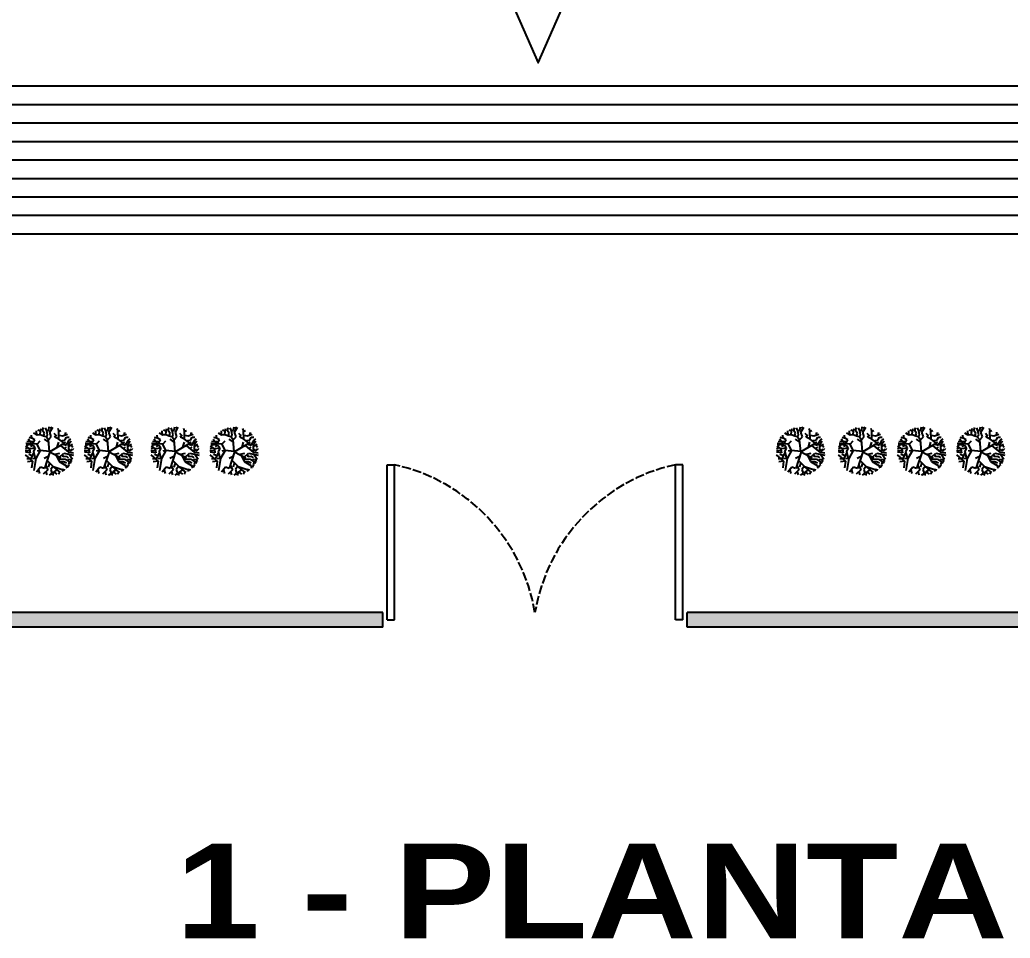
# Model space of a CAD drawing. Header units: inches. Extents: x 78 to 302, y -105 to 74.
# Drawn here: x 163.5 to 230.5, y -105.2 to -43.1 of the extents above; entities that cross this region are included whole.
import ezdxf

# ---------------------------------------------------------------- set-up
doc = ezdxf.new("R2010")
doc.units = ezdxf.units.IN
doc.header["$LTSCALE"] = 0.05
doc.header["$MEASUREMENT"] = 0
doc.linetypes.add('ACAD_ISO02W100', pattern=[15, 12, -3])
doc.layers.get('0').update_dxf_attribs({"color": 62})
doc.layers.add('rayas', color=7, linetype='Continuous')
doc.layers.add('Textos', color=2, linetype='Continuous')
doc.styles.add('AB', font='')
doc.styles.get('AB').set_extended_font_data('Arial Black')

msp = doc.modelspace()

# ---------------------------------------------------------------- hatches: boundary and pattern name
at = {"layer": 'rayas'}
msp.add_hatch(color=256, dxfattribs=at).paths.add_polyline_path([(188.02561, -83.1619), (96.68833, -83.1619), (96.68833, 55.88831), (299.96289, 55.88831), (299.96289, -83.1619), (208.62561, -83.1619), (208.62561, -84.1619), (300.96289, -84.1619), (300.96289, 56.88831), (95.68833, 56.88831), (95.68833, -84.1619), (188.02561, -84.1619)])

# ---------------------------------------------------------------- linework, layer by layer
for p, q in [((164.63055, -71.15612), (164.61623, -70.86215)), ((164.87409, -70.88453), (164.69681, -70.81738)), ((164.84723, -71.14418), (164.87409, -70.88453)), ((164.87409, -70.88453), (164.91528, -70.71441)), ((165.02273, -70.87409), (165.07824, -70.64726)), ((165.14629, -71.03226), (165.02273, -70.87409)), ((165.29492, -70.86215), (165.21254, -70.6592)), ((165.29492, -70.86215), (165.43101, -70.82783)), ((165.34864, -71.13374), (165.29492, -70.86215)), ((165.43101, -70.82783), (165.47041, -70.61294)), ((165.49906, -70.95317), (165.70142, -70.62488)), ((165.60651, -71.26953), (165.49906, -70.95317)), ((165.62083, -70.74874), (165.56532, -70.6025)), ((166.12224, -70.88453), (166.06852, -70.72635)), ((166.10971, -70.88453), (166.24401, -70.85021)), ((166.12224, -71.42771), (166.10971, -70.88453)), ((166.54307, -71.1785), (166.58425, -70.96362)), ((168.63055, -71.15612), (168.61623, -70.86215)), ((168.87409, -70.88453), (168.69681, -70.81738)), ((168.84723, -71.14418), (168.87409, -70.88453)), ((168.87409, -70.88453), (168.91528, -70.71441)), ((169.02273, -70.87409), (169.07824, -70.64726)), ((169.14629, -71.03226), (169.02273, -70.87409)), ((169.29492, -70.86215), (169.21254, -70.6592)), ((169.29492, -70.86215), (169.43101, -70.82783)), ((169.34864, -71.13374), (169.29492, -70.86215)), ((169.43101, -70.82783), (169.47041, -70.61294)), ((169.49906, -70.95317), (169.70142, -70.62488)), ((169.60651, -71.26953), (169.49906, -70.95317)), ((169.62083, -70.74874), (169.56532, -70.6025)), ((170.12224, -70.88453), (170.06852, -70.72635)), ((170.10971, -70.88453), (170.24401, -70.85021)), ((170.12224, -71.42771), (170.10971, -70.88453)), ((170.54307, -71.1785), (170.58425, -70.96362)), ((173.13055, -71.15612), (173.11623, -70.86215)), ((173.37409, -70.88453), (173.19681, -70.81738)), ((173.34723, -71.14418), (173.37409, -70.88453)), ((173.37409, -70.88453), (173.41528, -70.71441)), ((173.52273, -70.87409), (173.57824, -70.64726)), ((173.64629, -71.03226), (173.52273, -70.87409)), ((173.79492, -70.86215), (173.71254, -70.6592)), ((173.79492, -70.86215), (173.93101, -70.82783)), ((173.84864, -71.13374), (173.79492, -70.86215)), ((173.93101, -70.82783), (173.97041, -70.61294)), ((173.99906, -70.95317), (174.20142, -70.62488)), ((174.10651, -71.26953), (173.99906, -70.95317)), ((174.12083, -70.74874), (174.06532, -70.6025)), ((174.62224, -70.88453), (174.56852, -70.72635)), ((174.60971, -70.88453), (174.74401, -70.85021)), ((174.62224, -71.42771), (174.60971, -70.88453)), ((175.04307, -71.1785), (175.08425, -70.96362)), ((177.13055, -71.15612), (177.11623, -70.86215)), ((177.37409, -70.88453), (177.19681, -70.81738)), ((177.34723, -71.14418), (177.37409, -70.88453)), ((177.37409, -70.88453), (177.41528, -70.71441)), ((177.52273, -70.87409), (177.57824, -70.64726)), ((177.64629, -71.03226), (177.52273, -70.87409)), ((177.79492, -70.86215), (177.71254, -70.6592)), ((177.79492, -70.86215), (177.93101, -70.82783)), ((177.84864, -71.13374), (177.79492, -70.86215)), ((177.93101, -70.82783), (177.97041, -70.61294)), ((177.99906, -70.95317), (178.20142, -70.62488)), ((178.10651, -71.26953), (177.99906, -70.95317)), ((178.12083, -70.74874), (178.06532, -70.6025)), ((178.62224, -70.88453), (178.56852, -70.72635)), ((178.60971, -70.88453), (178.74401, -70.85021)), ((178.62224, -71.42771), (178.60971, -70.88453)), ((179.04307, -71.1785), (179.08425, -70.96362)), ((215.44883, -71.15612), (215.4345, -70.86215)), ((215.69237, -70.88453), (215.51509, -70.81738)), ((215.66551, -71.14418), (215.69237, -70.88453)), ((215.69237, -70.88453), (215.73356, -70.71441)), ((215.841, -70.87409), (215.89652, -70.64726)), ((215.96456, -71.03226), (215.841, -70.87409)), ((216.1132, -70.86215), (216.03082, -70.6592)), ((216.1132, -70.86215), (216.24929, -70.82783)), ((216.16692, -71.13374), (216.1132, -70.86215)), ((216.24929, -70.82783), (216.28869, -70.61294)), ((216.31734, -70.95317), (216.51969, -70.62488)), ((216.42479, -71.26953), (216.31734, -70.95317)), ((216.43911, -70.74874), (216.3836, -70.6025)), ((216.94052, -70.88453), (216.8868, -70.72635)), ((216.92798, -70.88453), (217.06229, -70.85021)), ((216.94052, -71.42771), (216.92798, -70.88453)), ((217.36134, -71.1785), (217.40253, -70.96362)), ((219.63055, -71.15612), (219.61623, -70.86215)), ((219.87409, -70.88453), (219.69681, -70.81738)), ((219.84723, -71.14418), (219.87409, -70.88453)), ((219.87409, -70.88453), (219.91528, -70.71441)), ((220.02273, -70.87409), (220.07824, -70.64726)), ((220.14629, -71.03226), (220.02273, -70.87409)), ((220.29492, -70.86215), (220.21254, -70.6592)), ((220.29492, -70.86215), (220.43101, -70.82783)), ((220.34864, -71.13374), (220.29492, -70.86215)), ((220.43101, -70.82783), (220.47041, -70.61294)), ((220.49906, -70.95317), (220.70142, -70.62488)), ((220.60651, -71.26953), (220.49906, -70.95317)), ((220.62083, -70.74874), (220.56532, -70.6025)), ((221.12224, -70.88453), (221.06852, -70.72635)), ((221.10971, -70.88453), (221.24401, -70.85021)), ((221.12224, -71.42771), (221.10971, -70.88453)), ((221.54307, -71.1785), (221.58425, -70.96362)), ((223.63055, -71.15612), (223.61623, -70.86215)), ((223.87409, -70.88453), (223.69681, -70.81738)), ((223.84723, -71.14418), (223.87409, -70.88453)), ((223.87409, -70.88453), (223.91528, -70.71441)), ((224.02273, -70.87409), (224.07824, -70.64726)), ((224.14629, -71.03226), (224.02273, -70.87409)), ((224.29492, -70.86215), (224.21254, -70.6592)), ((224.29492, -70.86215), (224.43101, -70.82783)), ((224.34864, -71.13374), (224.29492, -70.86215)), ((224.43101, -70.82783), (224.47041, -70.61294)), ((224.49906, -70.95317), (224.70142, -70.62488)), ((224.60651, -71.26953), (224.49906, -70.95317)), ((224.62083, -70.74874), (224.56532, -70.6025)), ((225.12224, -70.88453), (225.06852, -70.72635)), ((225.10971, -70.88453), (225.24401, -70.85021)), ((225.12224, -71.42771), (225.10971, -70.88453)), ((225.54307, -71.1785), (225.58425, -70.96362)), ((227.63055, -71.15612), (227.61623, -70.86215)), ((227.87409, -70.88453), (227.69681, -70.81738)), ((227.84723, -71.14418), (227.87409, -70.88453)), ((227.87409, -70.88453), (227.91528, -70.71441)), ((228.02273, -70.87409), (228.07824, -70.64726)), ((228.14629, -71.03226), (228.02273, -70.87409)), ((228.29492, -70.86215), (228.21254, -70.6592)), ((228.29492, -70.86215), (228.43101, -70.82783)), ((228.34864, -71.13374), (228.29492, -70.86215)), ((228.43101, -70.82783), (228.47041, -70.61294)), ((228.49906, -70.95317), (228.70142, -70.62488)), ((228.60651, -71.26953), (228.49906, -70.95317)), ((228.62083, -70.74874), (228.56532, -70.6025)), ((229.12224, -70.88453), (229.06852, -70.72635)), ((229.10971, -70.88453), (229.24401, -70.85021)), ((229.12224, -71.42771), (229.10971, -70.88453)), ((229.54307, -71.1785), (229.58425, -70.96362)), ((164.16854, -71.59634), (163.95186, -71.62021)), ((164.18108, -71.60827), (164.07363, -71.43816)), ((164.27778, -71.37101), (164.10049, -71.3143)), ((164.41208, -71.60827), (164.18108, -71.60827)), ((164.29031, -71.35907), (164.27778, -71.16806)), ((164.49446, -71.48442), (164.29031, -71.35907)), ((164.35836, -71.75451), (164.49446, -71.48442)), ((164.64309, -71.16806), (164.41208, -71.03226)), ((164.83291, -71.14418), (164.64309, -71.16806)), ((164.64309, -71.77839), (164.85977, -71.55157)), ((165.09077, -71.23521), (164.84723, -71.14418)), ((165.07824, -71.23521), (165.14629, -71.03226)), ((165.25373, -71.27998), (165.09077, -71.23521)), ((165.43101, -71.63066), (165.14629, -71.42771)), ((165.25373, -71.27998), (165.34864, -71.13374)), ((165.41669, -71.48442), (165.25373, -71.27998)), ((165.41669, -71.48442), (165.60651, -71.26953)), ((165.48781, -72.2652), (165.41669, -71.48442)), ((165.52592, -72.27531), (166.59192, -71.64482)), ((165.90556, -71.16806), (165.79633, -71.0442)), ((165.85184, -71.29192), (165.95928, -71.11135)), ((166.12224, -71.43816), (165.85184, -71.29192)), ((166.0148, -71.98134), (166.10971, -71.6426)), ((166.12224, -71.15612), (166.36757, -71.21283)), ((166.47502, -71.6993), (166.12224, -71.42771)), ((166.31206, -71.52918), (166.52874, -71.49486)), ((166.36757, -71.21283), (166.70602, -71.09942)), ((166.52874, -71.49486), (166.63798, -71.30236)), ((166.62544, -71.84554), (166.82779, -71.5068)), ((166.63798, -71.30236), (166.81526, -71.30236)), ((166.82779, -71.5068), (166.93703, -71.40533)), ((166.82779, -71.72168), (166.94956, -71.55157)), ((168.16854, -71.59634), (167.95186, -71.62021)), ((168.18108, -71.60827), (168.07363, -71.43816)), ((168.27778, -71.37101), (168.10049, -71.3143)), ((168.41208, -71.60827), (168.18108, -71.60827)), ((168.29031, -71.35907), (168.27778, -71.16806)), ((168.49446, -71.48442), (168.29031, -71.35907)), ((168.35836, -71.75451), (168.49446, -71.48442)), ((168.64309, -71.16806), (168.41208, -71.03226)), ((168.83291, -71.14418), (168.64309, -71.16806)), ((168.64309, -71.77839), (168.85977, -71.55157)), ((169.09077, -71.23521), (168.84723, -71.14418)), ((169.07824, -71.23521), (169.14629, -71.03226)), ((169.25373, -71.27998), (169.09077, -71.23521)), ((169.43101, -71.63066), (169.14629, -71.42771)), ((169.25373, -71.27998), (169.34864, -71.13374)), ((169.41669, -71.48442), (169.25373, -71.27998)), ((169.41669, -71.48442), (169.60651, -71.26953)), ((169.48781, -72.2652), (169.41669, -71.48442)), ((169.52592, -72.27531), (170.59192, -71.64482)), ((169.90556, -71.16806), (169.79633, -71.0442)), ((169.85184, -71.29192), (169.95928, -71.11135)), ((170.12224, -71.43816), (169.85184, -71.29192)), ((170.0148, -71.98134), (170.10971, -71.6426)), ((170.12224, -71.15612), (170.36757, -71.21283)), ((170.47502, -71.6993), (170.12224, -71.42771)), ((170.31206, -71.52918), (170.52874, -71.49486)), ((170.36757, -71.21283), (170.70602, -71.09942)), ((170.52874, -71.49486), (170.63798, -71.30236)), ((170.62544, -71.84554), (170.82779, -71.5068)), ((170.63798, -71.30236), (170.81526, -71.30236)), ((170.82779, -71.5068), (170.93703, -71.40533)), ((170.82779, -71.72168), (170.94956, -71.55157)), ((172.66854, -71.59634), (172.45186, -71.62021)), ((172.68108, -71.60827), (172.57363, -71.43816)), ((172.77778, -71.37101), (172.60049, -71.3143)), ((172.91208, -71.60827), (172.68108, -71.60827)), ((172.79031, -71.35907), (172.77778, -71.16806)), ((172.99446, -71.48442), (172.79031, -71.35907)), ((172.85836, -71.75451), (172.99446, -71.48442)), ((173.14309, -71.16806), (172.91208, -71.03226)), ((173.33291, -71.14418), (173.14309, -71.16806)), ((173.14309, -71.77839), (173.35977, -71.55157)), ((173.59077, -71.23521), (173.34723, -71.14418)), ((173.57824, -71.23521), (173.64629, -71.03226)), ((173.75373, -71.27998), (173.59077, -71.23521)), ((173.93101, -71.63066), (173.64629, -71.42771)), ((173.75373, -71.27998), (173.84864, -71.13374)), ((173.91669, -71.48442), (173.75373, -71.27998)), ((173.91669, -71.48442), (174.10651, -71.26953)), ((173.98781, -72.2652), (173.91669, -71.48442)), ((174.02592, -72.27531), (175.09192, -71.64482)), ((174.40556, -71.16806), (174.29633, -71.0442)), ((174.35184, -71.29192), (174.45928, -71.11135)), ((174.62224, -71.43816), (174.35184, -71.29192)), ((174.5148, -71.98134), (174.60971, -71.6426)), ((174.62224, -71.15612), (174.86757, -71.21283)), ((174.97502, -71.6993), (174.62224, -71.42771)), ((174.81206, -71.52918), (175.02874, -71.49486)), ((174.86757, -71.21283), (175.20602, -71.09942)), ((175.02874, -71.49486), (175.13798, -71.30236)), ((175.12544, -71.84554), (175.32779, -71.5068)), ((175.13798, -71.30236), (175.31526, -71.30236)), ((175.32779, -71.5068), (175.43703, -71.40533)), ((175.32779, -71.72168), (175.44956, -71.55157)), ((176.66854, -71.59634), (176.45186, -71.62021)), ((176.68108, -71.60827), (176.57363, -71.43816)), ((176.77778, -71.37101), (176.60049, -71.3143)), ((176.91208, -71.60827), (176.68108, -71.60827)), ((176.79031, -71.35907), (176.77778, -71.16806)), ((176.99446, -71.48442), (176.79031, -71.35907)), ((176.85836, -71.75451), (176.99446, -71.48442)), ((177.14309, -71.16806), (176.91208, -71.03226)), ((177.33291, -71.14418), (177.14309, -71.16806)), ((177.14309, -71.77839), (177.35977, -71.55157)), ((177.59077, -71.23521), (177.34723, -71.14418)), ((177.57824, -71.23521), (177.64629, -71.03226)), ((177.75373, -71.27998), (177.59077, -71.23521)), ((177.93101, -71.63066), (177.64629, -71.42771)), ((177.75373, -71.27998), (177.84864, -71.13374)), ((177.91669, -71.48442), (177.75373, -71.27998)), ((177.91669, -71.48442), (178.10651, -71.26953)), ((177.98781, -72.2652), (177.91669, -71.48442)), ((178.02592, -72.27531), (179.09192, -71.64482)), ((178.40556, -71.16806), (178.29633, -71.0442)), ((178.35184, -71.29192), (178.45928, -71.11135)), ((178.62224, -71.43816), (178.35184, -71.29192)), ((178.5148, -71.98134), (178.60971, -71.6426)), ((178.62224, -71.15612), (178.86757, -71.21283)), ((178.97502, -71.6993), (178.62224, -71.42771)), ((178.81206, -71.52918), (179.02874, -71.49486)), ((178.86757, -71.21283), (179.20602, -71.09942)), ((179.02874, -71.49486), (179.13798, -71.30236)), ((179.12544, -71.84554), (179.32779, -71.5068)), ((179.13798, -71.30236), (179.31526, -71.30236)), ((179.32779, -71.5068), (179.43703, -71.40533)), ((179.32779, -71.72168), (179.44956, -71.55157)), ((214.98682, -71.59634), (214.77014, -71.62021)), ((214.99935, -71.60827), (214.89191, -71.43816)), ((215.09605, -71.37101), (214.91877, -71.3143)), ((215.23036, -71.60827), (214.99935, -71.60827)), ((215.10859, -71.35907), (215.09605, -71.16806)), ((215.31273, -71.48442), (215.10859, -71.35907)), ((215.17664, -71.75451), (215.31273, -71.48442)), ((215.46137, -71.16806), (215.23036, -71.03226)), ((215.65118, -71.14418), (215.46137, -71.16806)), ((215.46137, -71.77839), (215.67805, -71.55157)), ((215.90905, -71.23521), (215.66551, -71.14418)), ((215.89652, -71.23521), (215.96456, -71.03226)), ((216.07201, -71.27998), (215.90905, -71.23521)), ((216.24929, -71.63066), (215.96456, -71.42771)), ((216.07201, -71.27998), (216.16692, -71.13374)), ((216.23497, -71.48442), (216.07201, -71.27998)), ((216.23497, -71.48442), (216.42479, -71.26953)), ((216.30609, -72.2652), (216.23497, -71.48442)), ((216.3442, -72.27531), (217.4102, -71.64482)), ((216.72384, -71.16806), (216.6146, -71.0442)), ((216.67012, -71.29192), (216.77756, -71.11135)), ((216.94052, -71.43816), (216.67012, -71.29192)), ((216.83307, -71.98134), (216.92798, -71.6426)), ((216.94052, -71.15612), (217.18585, -71.21283)), ((217.2933, -71.6993), (216.94052, -71.42771)), ((217.13034, -71.52918), (217.34702, -71.49486)), ((217.18585, -71.21283), (217.5243, -71.09942)), ((217.34702, -71.49486), (217.45625, -71.30236)), ((217.44372, -71.84554), (217.64607, -71.5068)), ((217.45625, -71.30236), (217.63354, -71.30236)), ((217.64607, -71.5068), (217.75531, -71.40533)), ((217.64607, -71.72168), (217.76784, -71.55157)), ((219.16854, -71.59634), (218.95186, -71.62021)), ((219.18108, -71.60827), (219.07363, -71.43816)), ((219.27778, -71.37101), (219.10049, -71.3143)), ((219.41208, -71.60827), (219.18108, -71.60827)), ((219.29031, -71.35907), (219.27778, -71.16806)), ((219.49446, -71.48442), (219.29031, -71.35907)), ((219.35836, -71.75451), (219.49446, -71.48442)), ((219.64309, -71.16806), (219.41208, -71.03226)), ((219.83291, -71.14418), (219.64309, -71.16806)), ((219.64309, -71.77839), (219.85977, -71.55157)), ((220.09077, -71.23521), (219.84723, -71.14418)), ((220.07824, -71.23521), (220.14629, -71.03226)), ((220.25373, -71.27998), (220.09077, -71.23521)), ((220.43101, -71.63066), (220.14629, -71.42771)), ((220.25373, -71.27998), (220.34864, -71.13374)), ((220.41669, -71.48442), (220.25373, -71.27998)), ((220.41669, -71.48442), (220.60651, -71.26953)), ((220.48781, -72.2652), (220.41669, -71.48442)), ((220.52592, -72.27531), (221.59192, -71.64482)), ((220.90556, -71.16806), (220.79633, -71.0442)), ((220.85184, -71.29192), (220.95928, -71.11135)), ((221.12224, -71.43816), (220.85184, -71.29192)), ((221.0148, -71.98134), (221.10971, -71.6426)), ((221.12224, -71.15612), (221.36757, -71.21283)), ((221.47502, -71.6993), (221.12224, -71.42771)), ((221.31206, -71.52918), (221.52874, -71.49486)), ((221.36757, -71.21283), (221.70602, -71.09942)), ((221.52874, -71.49486), (221.63798, -71.30236)), ((221.62544, -71.84554), (221.82779, -71.5068)), ((221.63798, -71.30236), (221.81526, -71.30236)), ((221.82779, -71.5068), (221.93703, -71.40533)), ((221.82779, -71.72168), (221.94956, -71.55157)), ((223.16854, -71.59634), (222.95186, -71.62021)), ((223.18108, -71.60827), (223.07363, -71.43816)), ((223.27778, -71.37101), (223.10049, -71.3143)), ((223.41208, -71.60827), (223.18108, -71.60827)), ((223.29031, -71.35907), (223.27778, -71.16806)), ((223.49446, -71.48442), (223.29031, -71.35907)), ((223.35836, -71.75451), (223.49446, -71.48442)), ((223.64309, -71.16806), (223.41208, -71.03226)), ((223.83291, -71.14418), (223.64309, -71.16806)), ((223.64309, -71.77839), (223.85977, -71.55157)), ((224.09077, -71.23521), (223.84723, -71.14418)), ((224.07824, -71.23521), (224.14629, -71.03226)), ((224.25373, -71.27998), (224.09077, -71.23521)), ((224.43101, -71.63066), (224.14629, -71.42771)), ((224.25373, -71.27998), (224.34864, -71.13374)), ((224.41669, -71.48442), (224.25373, -71.27998)), ((224.41669, -71.48442), (224.60651, -71.26953)), ((224.48781, -72.2652), (224.41669, -71.48442)), ((224.52592, -72.27531), (225.59192, -71.64482)), ((224.90556, -71.16806), (224.79633, -71.0442)), ((224.85184, -71.29192), (224.95928, -71.11135)), ((225.12224, -71.43816), (224.85184, -71.29192)), ((225.0148, -71.98134), (225.10971, -71.6426)), ((225.12224, -71.15612), (225.36757, -71.21283)), ((225.47502, -71.6993), (225.12224, -71.42771)), ((225.31206, -71.52918), (225.52874, -71.49486)), ((225.36757, -71.21283), (225.70602, -71.09942)), ((225.52874, -71.49486), (225.63798, -71.30236)), ((225.62544, -71.84554), (225.82779, -71.5068)), ((225.63798, -71.30236), (225.81526, -71.30236)), ((225.82779, -71.5068), (225.93703, -71.40533)), ((225.82779, -71.72168), (225.94956, -71.55157)), ((227.16854, -71.59634), (226.95186, -71.62021)), ((227.18108, -71.60827), (227.07363, -71.43816)), ((227.27778, -71.37101), (227.10049, -71.3143)), ((227.41208, -71.60827), (227.18108, -71.60827)), ((227.29031, -71.35907), (227.27778, -71.16806)), ((227.49446, -71.48442), (227.29031, -71.35907)), ((227.35836, -71.75451), (227.49446, -71.48442)), ((227.64309, -71.16806), (227.41208, -71.03226)), ((227.83291, -71.14418), (227.64309, -71.16806)), ((227.64309, -71.77839), (227.85977, -71.55157)), ((228.09077, -71.23521), (227.84723, -71.14418)), ((228.07824, -71.23521), (228.14629, -71.03226)), ((228.25373, -71.27998), (228.09077, -71.23521)), ((228.43101, -71.63066), (228.14629, -71.42771)), ((228.25373, -71.27998), (228.34864, -71.13374)), ((228.41669, -71.48442), (228.25373, -71.27998)), ((228.41669, -71.48442), (228.60651, -71.26953)), ((228.48781, -72.2652), (228.41669, -71.48442)), ((228.52592, -72.27531), (229.59192, -71.64482)), ((228.90556, -71.16806), (228.79633, -71.0442)), ((228.85184, -71.29192), (228.95928, -71.11135)), ((229.12224, -71.43816), (228.85184, -71.29192)), ((229.0148, -71.98134), (229.10971, -71.6426)), ((229.12224, -71.15612), (229.36757, -71.21283)), ((229.47502, -71.6993), (229.12224, -71.42771)), ((229.31206, -71.52918), (229.52874, -71.49486)), ((229.36757, -71.21283), (229.70602, -71.09942)), ((229.52874, -71.49486), (229.63798, -71.30236)), ((229.62544, -71.84554), (229.82779, -71.5068)), ((229.63798, -71.30236), (229.81526, -71.30236)), ((229.82779, -71.5068), (229.93703, -71.40533)), ((229.82779, -71.72168), (229.94956, -71.55157)), ((164.14168, -72.19622), (163.84263, -72.2186)), ((164.01991, -72.01566), (163.85695, -72.09475)), ((164.18108, -72.3544), (163.85695, -72.32008)), ((164.14168, -72.08281), (163.88381, -71.89031)), ((164.65741, -71.77839), (163.89635, -71.73213)), ((164.26345, -71.76645), (163.91067, -71.85748)), ((164.53564, -72.03804), (164.14168, -72.08281)), ((164.14168, -72.09475), (164.18108, -72.3544)), ((164.38522, -71.86793), (164.1954, -71.93657)), ((164.42641, -72.32008), (164.1954, -72.78417)), ((164.52132, -72.01566), (164.38522, -71.86793)), ((164.41208, -72.29769), (164.53564, -72.03804)), ((164.54818, -72.74985), (164.42641, -72.32008)), ((164.85977, -72.19622), (164.5625, -72.7394)), ((164.84723, -72.19622), (164.64309, -72.24099)), ((164.85977, -72.19622), (164.65741, -71.77839)), ((165.48781, -72.2652), (164.85977, -72.19622)), ((165.5116, -72.28725), (165.14692, -73.41709)), ((165.5116, -72.28725), (166.25804, -72.70561)), ((166.24401, -71.89031), (166.77407, -72.30963)), ((166.40697, -71.76645), (166.62544, -71.84554)), ((166.50188, -72.06043), (166.63798, -71.9694)), ((166.77407, -72.30963), (167.11252, -72.3544)), ((166.78661, -71.90225), (166.82779, -71.72168)), ((166.78661, -71.91419), (167.03194, -71.77839)), ((166.78661, -72.29769), (166.78661, -71.91419)), ((166.81526, -72.10519), (166.94956, -72.24099)), ((166.94956, -71.84554), (167.0588, -71.9694)), ((166.94956, -72.24099), (167.03194, -72.08281)), ((167.03194, -72.08281), (167.09999, -72.12758)), ((168.14168, -72.19622), (167.84263, -72.2186)), ((168.01991, -72.01566), (167.85695, -72.09475)), ((168.18108, -72.3544), (167.85695, -72.32008)), ((168.14168, -72.08281), (167.88381, -71.89031)), ((168.65741, -71.77839), (167.89635, -71.73213)), ((168.26345, -71.76645), (167.91067, -71.85748)), ((168.53564, -72.03804), (168.14168, -72.08281)), ((168.14168, -72.09475), (168.18108, -72.3544)), ((168.38522, -71.86793), (168.1954, -71.93657)), ((168.42641, -72.32008), (168.1954, -72.78417)), ((168.52132, -72.01566), (168.38522, -71.86793)), ((168.41208, -72.29769), (168.53564, -72.03804)), ((168.54818, -72.74985), (168.42641, -72.32008)), ((168.85977, -72.19622), (168.5625, -72.7394)), ((168.84723, -72.19622), (168.64309, -72.24099)), ((168.85977, -72.19622), (168.65741, -71.77839)), ((169.48781, -72.2652), (168.85977, -72.19622)), ((169.5116, -72.28725), (169.14692, -73.41709)), ((169.5116, -72.28725), (170.25804, -72.70561)), ((170.24401, -71.89031), (170.77407, -72.30963)), ((170.40697, -71.76645), (170.62544, -71.84554)), ((170.50188, -72.06043), (170.63798, -71.9694)), ((170.77407, -72.30963), (171.11252, -72.3544)), ((170.78661, -71.90225), (170.82779, -71.72168)), ((170.78661, -71.91419), (171.03194, -71.77839)), ((170.78661, -72.29769), (170.78661, -71.91419)), ((170.81526, -72.10519), (170.94956, -72.24099)), ((170.94956, -71.84554), (171.0588, -71.9694)), ((170.94956, -72.24099), (171.03194, -72.08281)), ((171.03194, -72.08281), (171.09999, -72.12758)), ((172.64168, -72.19622), (172.34263, -72.2186)), ((172.51991, -72.01566), (172.35695, -72.09475)), ((172.68108, -72.3544), (172.35695, -72.32008)), ((172.64168, -72.08281), (172.38381, -71.89031)), ((173.15741, -71.77839), (172.39635, -71.73213)), ((172.76345, -71.76645), (172.41067, -71.85748)), ((173.03564, -72.03804), (172.64168, -72.08281)), ((172.64168, -72.09475), (172.68108, -72.3544)), ((172.88522, -71.86793), (172.6954, -71.93657)), ((172.92641, -72.32008), (172.6954, -72.78417)), ((173.02132, -72.01566), (172.88522, -71.86793)), ((172.91208, -72.29769), (173.03564, -72.03804)), ((173.04818, -72.74985), (172.92641, -72.32008)), ((173.35977, -72.19622), (173.0625, -72.7394)), ((173.34723, -72.19622), (173.14309, -72.24099)), ((173.35977, -72.19622), (173.15741, -71.77839)), ((173.98781, -72.2652), (173.35977, -72.19622)), ((174.0116, -72.28725), (173.64692, -73.41709)), ((174.0116, -72.28725), (174.75804, -72.70561)), ((174.74401, -71.89031), (175.27407, -72.30963)), ((174.90697, -71.76645), (175.12544, -71.84554)), ((175.00188, -72.06043), (175.13798, -71.9694)), ((175.27407, -72.30963), (175.61252, -72.3544)), ((175.28661, -71.90225), (175.32779, -71.72168)), ((175.28661, -71.91419), (175.53194, -71.77839)), ((175.28661, -72.29769), (175.28661, -71.91419)), ((175.31526, -72.10519), (175.44956, -72.24099)), ((175.44956, -71.84554), (175.5588, -71.9694)), ((175.44956, -72.24099), (175.53194, -72.08281)), ((175.53194, -72.08281), (175.59999, -72.12758)), ((176.64168, -72.19622), (176.34263, -72.2186)), ((176.51991, -72.01566), (176.35695, -72.09475)), ((176.68108, -72.3544), (176.35695, -72.32008)), ((176.64168, -72.08281), (176.38381, -71.89031)), ((177.15741, -71.77839), (176.39635, -71.73213)), ((176.76345, -71.76645), (176.41067, -71.85748)), ((177.03564, -72.03804), (176.64168, -72.08281)), ((176.64168, -72.09475), (176.68108, -72.3544)), ((176.88522, -71.86793), (176.6954, -71.93657)), ((176.92641, -72.32008), (176.6954, -72.78417)), ((177.02132, -72.01566), (176.88522, -71.86793)), ((176.91208, -72.29769), (177.03564, -72.03804)), ((177.04818, -72.74985), (176.92641, -72.32008)), ((177.35977, -72.19622), (177.0625, -72.7394)), ((177.34723, -72.19622), (177.14309, -72.24099)), ((177.35977, -72.19622), (177.15741, -71.77839)), ((177.98781, -72.2652), (177.35977, -72.19622)), ((178.0116, -72.28725), (177.64692, -73.41709)), ((178.0116, -72.28725), (178.75804, -72.70561)), ((178.74401, -71.89031), (179.27407, -72.30963)), ((178.90697, -71.76645), (179.12544, -71.84554)), ((179.00188, -72.06043), (179.13798, -71.9694)), ((179.27407, -72.30963), (179.61252, -72.3544)), ((179.28661, -71.90225), (179.32779, -71.72168)), ((179.28661, -71.91419), (179.53194, -71.77839)), ((179.28661, -72.29769), (179.28661, -71.91419)), ((179.31526, -72.10519), (179.44956, -72.24099)), ((179.44956, -71.84554), (179.5588, -71.9694)), ((179.44956, -72.24099), (179.53194, -72.08281)), ((179.53194, -72.08281), (179.59999, -72.12758)), ((214.95996, -72.19622), (214.6609, -72.2186)), ((214.83819, -72.01566), (214.67523, -72.09475)), ((214.99935, -72.3544), (214.67523, -72.32008)), ((214.95996, -72.08281), (214.70209, -71.89031)), ((215.47569, -71.77839), (214.71463, -71.73213)), ((215.08173, -71.76645), (214.72895, -71.85748)), ((215.35392, -72.03804), (214.95996, -72.08281)), ((214.95996, -72.09475), (214.99935, -72.3544)), ((215.2035, -71.86793), (215.01368, -71.93657)), ((215.24469, -72.32008), (215.01368, -72.78417)), ((215.3396, -72.01566), (215.2035, -71.86793)), ((215.23036, -72.29769), (215.35392, -72.03804)), ((215.36646, -72.74985), (215.24469, -72.32008)), ((215.67805, -72.19622), (215.38078, -72.7394)), ((215.66551, -72.19622), (215.46137, -72.24099)), ((215.67805, -72.19622), (215.47569, -71.77839)), ((216.30609, -72.2652), (215.67805, -72.19622)), ((216.32988, -72.28725), (215.9652, -73.41709)), ((216.32988, -72.28725), (217.07632, -72.70561)), ((217.06229, -71.89031), (217.59235, -72.30963)), ((217.22525, -71.76645), (217.44372, -71.84554)), ((217.32016, -72.06043), (217.45625, -71.9694)), ((217.59235, -72.30963), (217.9308, -72.3544)), ((217.60488, -71.90225), (217.64607, -71.72168)), ((217.60488, -71.91419), (217.85022, -71.77839)), ((217.60488, -72.29769), (217.60488, -71.91419)), ((217.63354, -72.10519), (217.76784, -72.24099)), ((217.76784, -71.84554), (217.87708, -71.9694)), ((217.76784, -72.24099), (217.85022, -72.08281)), ((217.85022, -72.08281), (217.91826, -72.12758)), ((219.14168, -72.19622), (218.84263, -72.2186)), ((219.01991, -72.01566), (218.85695, -72.09475)), ((219.18108, -72.3544), (218.85695, -72.32008)), ((219.14168, -72.08281), (218.88381, -71.89031)), ((219.65741, -71.77839), (218.89635, -71.73213)), ((219.26345, -71.76645), (218.91067, -71.85748)), ((219.53564, -72.03804), (219.14168, -72.08281)), ((219.14168, -72.09475), (219.18108, -72.3544)), ((219.38522, -71.86793), (219.1954, -71.93657)), ((219.42641, -72.32008), (219.1954, -72.78417)), ((219.52132, -72.01566), (219.38522, -71.86793)), ((219.41208, -72.29769), (219.53564, -72.03804)), ((219.54818, -72.74985), (219.42641, -72.32008)), ((219.85977, -72.19622), (219.5625, -72.7394)), ((219.84723, -72.19622), (219.64309, -72.24099)), ((219.85977, -72.19622), (219.65741, -71.77839)), ((220.48781, -72.2652), (219.85977, -72.19622)), ((220.5116, -72.28725), (220.14692, -73.41709)), ((220.5116, -72.28725), (221.25804, -72.70561)), ((221.24401, -71.89031), (221.77407, -72.30963)), ((221.40697, -71.76645), (221.62544, -71.84554)), ((221.50188, -72.06043), (221.63798, -71.9694)), ((221.77407, -72.30963), (222.11252, -72.3544)), ((221.78661, -71.90225), (221.82779, -71.72168)), ((221.78661, -71.91419), (222.03194, -71.77839)), ((221.78661, -72.29769), (221.78661, -71.91419)), ((221.81526, -72.10519), (221.94956, -72.24099)), ((221.94956, -71.84554), (222.0588, -71.9694)), ((221.94956, -72.24099), (222.03194, -72.08281)), ((222.03194, -72.08281), (222.09999, -72.12758)), ((223.14168, -72.19622), (222.84263, -72.2186)), ((223.01991, -72.01566), (222.85695, -72.09475)), ((223.18108, -72.3544), (222.85695, -72.32008)), ((223.14168, -72.08281), (222.88381, -71.89031)), ((223.65741, -71.77839), (222.89635, -71.73213)), ((223.26345, -71.76645), (222.91067, -71.85748)), ((223.53564, -72.03804), (223.14168, -72.08281)), ((223.14168, -72.09475), (223.18108, -72.3544)), ((223.38522, -71.86793), (223.1954, -71.93657)), ((223.42641, -72.32008), (223.1954, -72.78417)), ((223.52132, -72.01566), (223.38522, -71.86793)), ((223.41208, -72.29769), (223.53564, -72.03804)), ((223.54818, -72.74985), (223.42641, -72.32008)), ((223.85977, -72.19622), (223.5625, -72.7394)), ((223.84723, -72.19622), (223.64309, -72.24099)), ((223.85977, -72.19622), (223.65741, -71.77839)), ((224.48781, -72.2652), (223.85977, -72.19622)), ((224.5116, -72.28725), (224.14692, -73.41709)), ((224.5116, -72.28725), (225.25804, -72.70561)), ((225.24401, -71.89031), (225.77407, -72.30963)), ((225.40697, -71.76645), (225.62544, -71.84554)), ((225.50188, -72.06043), (225.63798, -71.9694)), ((225.77407, -72.30963), (226.11252, -72.3544)), ((225.78661, -71.90225), (225.82779, -71.72168)), ((225.78661, -71.91419), (226.03194, -71.77839)), ((225.78661, -72.29769), (225.78661, -71.91419)), ((225.81526, -72.10519), (225.94956, -72.24099)), ((225.94956, -71.84554), (226.0588, -71.9694)), ((225.94956, -72.24099), (226.03194, -72.08281)), ((226.03194, -72.08281), (226.09999, -72.12758)), ((227.14168, -72.19622), (226.84263, -72.2186)), ((227.01991, -72.01566), (226.85695, -72.09475)), ((227.18108, -72.3544), (226.85695, -72.32008)), ((227.14168, -72.08281), (226.88381, -71.89031)), ((227.65741, -71.77839), (226.89635, -71.73213)), ((227.26345, -71.76645), (226.91067, -71.85748)), ((227.53564, -72.03804), (227.14168, -72.08281)), ((227.14168, -72.09475), (227.18108, -72.3544)), ((227.38522, -71.86793), (227.1954, -71.93657)), ((227.42641, -72.32008), (227.1954, -72.78417)), ((227.52132, -72.01566), (227.38522, -71.86793)), ((227.41208, -72.29769), (227.53564, -72.03804)), ((227.54818, -72.74985), (227.42641, -72.32008)), ((227.85977, -72.19622), (227.5625, -72.7394)), ((227.84723, -72.19622), (227.64309, -72.24099)), ((227.85977, -72.19622), (227.65741, -71.77839)), ((228.48781, -72.2652), (227.85977, -72.19622)), ((228.5116, -72.28725), (228.14692, -73.41709)), ((228.5116, -72.28725), (229.25804, -72.70561)), ((229.24401, -71.89031), (229.77407, -72.30963)), ((229.40697, -71.76645), (229.62544, -71.84554)), ((229.50188, -72.06043), (229.63798, -71.9694)), ((229.77407, -72.30963), (230.11252, -72.3544)), ((229.78661, -71.90225), (229.82779, -71.72168)), ((229.78661, -71.91419), (230.03194, -71.77839)), ((229.78661, -72.29769), (229.78661, -71.91419)), ((229.81526, -72.10519), (229.94956, -72.24099)), ((229.94956, -71.84554), (230.0588, -71.9694)), ((229.94956, -72.24099), (230.03194, -72.08281)), ((230.03194, -72.08281), (230.09999, -72.12758)), ((164.1954, -72.78417), (163.85695, -72.49019)), ((164.1954, -72.78417), (163.95186, -72.77223)), ((164.3315, -72.93041), (164.00558, -72.96473)), ((164.27778, -72.5469), (164.08617, -72.46781)), ((164.1954, -72.78417), (164.3315, -72.93041)), ((164.3315, -72.93041), (164.27778, -73.37212)), ((164.53564, -72.74985), (164.3315, -72.76178)), ((164.5625, -72.7394), (164.42641, -73.55268)), ((165.40415, -72.60361), (165.13196, -72.7394)), ((165.33611, -72.88564), (165.7426, -73.28109)), ((165.8787, -72.44543), (166.19029, -72.37678)), ((165.94675, -72.52452), (166.1491, -72.95429)), ((166.06852, -72.77223), (166.55739, -72.78417)), ((166.1491, -72.95429), (166.44816, -72.94235)), ((166.1491, -72.95429), (166.59679, -73.22438)), ((166.16343, -72.64837), (166.44816, -72.37678)), ((166.35325, -72.49019), (166.4213, -72.60361)), ((166.4213, -72.60361), (166.62544, -72.58122)), ((166.44816, -72.37678), (167.11252, -72.51258)), ((166.44816, -72.94235), (166.62544, -73.04382)), ((166.55739, -72.78417), (166.94956, -73.0662)), ((166.62544, -72.58122), (166.75975, -72.70508)), ((166.70602, -72.88564), (166.84212, -72.78417)), ((166.82779, -72.96473), (166.77407, -73.16768)), ((166.81526, -72.44543), (167.04447, -72.78417)), ((166.84212, -72.78417), (167.00508, -72.82894)), ((166.91017, -72.82894), (166.97822, -72.95429)), ((168.1954, -72.78417), (167.85695, -72.49019)), ((168.1954, -72.78417), (167.95186, -72.77223)), ((168.3315, -72.93041), (168.00558, -72.96473)), ((168.27778, -72.5469), (168.08617, -72.46781)), ((168.1954, -72.78417), (168.3315, -72.93041)), ((168.3315, -72.93041), (168.27778, -73.37212)), ((168.53564, -72.74985), (168.3315, -72.76178)), ((168.5625, -72.7394), (168.42641, -73.55268)), ((169.40415, -72.60361), (169.13196, -72.7394)), ((169.33611, -72.88564), (169.7426, -73.28109)), ((169.8787, -72.44543), (170.19029, -72.37678)), ((169.94675, -72.52452), (170.1491, -72.95429)), ((170.06852, -72.77223), (170.55739, -72.78417)), ((170.1491, -72.95429), (170.44816, -72.94235)), ((170.1491, -72.95429), (170.59679, -73.22438)), ((170.16343, -72.64837), (170.44816, -72.37678)), ((170.35325, -72.49019), (170.4213, -72.60361)), ((170.4213, -72.60361), (170.62544, -72.58122)), ((170.44816, -72.37678), (171.11252, -72.51258)), ((170.44816, -72.94235), (170.62544, -73.04382)), ((170.55739, -72.78417), (170.94956, -73.0662)), ((170.62544, -72.58122), (170.75975, -72.70508)), ((170.70602, -72.88564), (170.84212, -72.78417)), ((170.82779, -72.96473), (170.77407, -73.16768)), ((170.81526, -72.44543), (171.04447, -72.78417)), ((170.84212, -72.78417), (171.00508, -72.82894)), ((170.91017, -72.82894), (170.97822, -72.95429)), ((172.6954, -72.78417), (172.35695, -72.49019)), ((172.6954, -72.78417), (172.45186, -72.77223)), ((172.8315, -72.93041), (172.50558, -72.96473)), ((172.77778, -72.5469), (172.58617, -72.46781)), ((172.6954, -72.78417), (172.8315, -72.93041)), ((172.8315, -72.93041), (172.77778, -73.37212)), ((173.03564, -72.74985), (172.8315, -72.76178)), ((173.0625, -72.7394), (172.92641, -73.55268)), ((173.90415, -72.60361), (173.63196, -72.7394)), ((173.83611, -72.88564), (174.2426, -73.28109)), ((174.3787, -72.44543), (174.69029, -72.37678)), ((174.44675, -72.52452), (174.6491, -72.95429)), ((174.56852, -72.77223), (175.05739, -72.78417)), ((174.6491, -72.95429), (174.94816, -72.94235)), ((174.6491, -72.95429), (175.09679, -73.22438)), ((174.66343, -72.64837), (174.94816, -72.37678)), ((174.85325, -72.49019), (174.9213, -72.60361)), ((174.9213, -72.60361), (175.12544, -72.58122)), ((174.94816, -72.37678), (175.61252, -72.51258)), ((174.94816, -72.94235), (175.12544, -73.04382)), ((175.05739, -72.78417), (175.44956, -73.0662)), ((175.12544, -72.58122), (175.25975, -72.70508)), ((175.20602, -72.88564), (175.34212, -72.78417)), ((175.32779, -72.96473), (175.27407, -73.16768)), ((175.31526, -72.44543), (175.54447, -72.78417)), ((175.34212, -72.78417), (175.50508, -72.82894)), ((175.41017, -72.82894), (175.47822, -72.95429)), ((176.6954, -72.78417), (176.35695, -72.49019)), ((176.6954, -72.78417), (176.45186, -72.77223)), ((176.8315, -72.93041), (176.50558, -72.96473)), ((176.77778, -72.5469), (176.58617, -72.46781)), ((176.6954, -72.78417), (176.8315, -72.93041)), ((176.8315, -72.93041), (176.77778, -73.37212)), ((177.03564, -72.74985), (176.8315, -72.76178)), ((177.0625, -72.7394), (176.92641, -73.55268)), ((177.90415, -72.60361), (177.63196, -72.7394)), ((177.83611, -72.88564), (178.2426, -73.28109)), ((178.3787, -72.44543), (178.69029, -72.37678)), ((178.44675, -72.52452), (178.6491, -72.95429)), ((178.56852, -72.77223), (179.05739, -72.78417)), ((178.6491, -72.95429), (178.94816, -72.94235)), ((178.6491, -72.95429), (179.09679, -73.22438)), ((178.66343, -72.64837), (178.94816, -72.37678)), ((178.85325, -72.49019), (178.9213, -72.60361)), ((178.9213, -72.60361), (179.12544, -72.58122)), ((178.94816, -72.37678), (179.61252, -72.51258)), ((178.94816, -72.94235), (179.12544, -73.04382)), ((179.05739, -72.78417), (179.44956, -73.0662)), ((179.12544, -72.58122), (179.25975, -72.70508)), ((179.20602, -72.88564), (179.34212, -72.78417)), ((179.32779, -72.96473), (179.27407, -73.16768)), ((179.31526, -72.44543), (179.54447, -72.78417)), ((179.34212, -72.78417), (179.50508, -72.82894)), ((179.41017, -72.82894), (179.47822, -72.95429)), ((215.01368, -72.78417), (214.67523, -72.49019)), ((215.01368, -72.78417), (214.77014, -72.77223)), ((215.14978, -72.93041), (214.82386, -72.96473)), ((215.09605, -72.5469), (214.90444, -72.46781)), ((215.01368, -72.78417), (215.14978, -72.93041)), ((215.14978, -72.93041), (215.09605, -73.37212)), ((215.35392, -72.74985), (215.14978, -72.76178)), ((215.38078, -72.7394), (215.24469, -73.55268)), ((216.22243, -72.60361), (215.95024, -72.7394)), ((216.15438, -72.88564), (216.56088, -73.28109)), ((216.69698, -72.44543), (217.00857, -72.37678)), ((216.76503, -72.52452), (216.96738, -72.95429)), ((216.8868, -72.77223), (217.37567, -72.78417)), ((216.96738, -72.95429), (217.26643, -72.94235)), ((216.96738, -72.95429), (217.41507, -73.22438)), ((216.98171, -72.64837), (217.26643, -72.37678)), ((217.17152, -72.49019), (217.23957, -72.60361)), ((217.23957, -72.60361), (217.44372, -72.58122)), ((217.26643, -72.37678), (217.9308, -72.51258)), ((217.26643, -72.94235), (217.44372, -73.04382)), ((217.37567, -72.78417), (217.76784, -73.0662)), ((217.44372, -72.58122), (217.57802, -72.70508)), ((217.5243, -72.88564), (217.6604, -72.78417)), ((217.64607, -72.96473), (217.59235, -73.16768)), ((217.63354, -72.44543), (217.86275, -72.78417)), ((217.6604, -72.78417), (217.82335, -72.82894)), ((217.72845, -72.82894), (217.79649, -72.95429)), ((219.1954, -72.78417), (218.85695, -72.49019)), ((219.1954, -72.78417), (218.95186, -72.77223)), ((219.3315, -72.93041), (219.00558, -72.96473)), ((219.27778, -72.5469), (219.08617, -72.46781)), ((219.1954, -72.78417), (219.3315, -72.93041)), ((219.3315, -72.93041), (219.27778, -73.37212)), ((219.53564, -72.74985), (219.3315, -72.76178)), ((219.5625, -72.7394), (219.42641, -73.55268)), ((220.40415, -72.60361), (220.13196, -72.7394)), ((220.33611, -72.88564), (220.7426, -73.28109)), ((220.8787, -72.44543), (221.19029, -72.37678)), ((220.94675, -72.52452), (221.1491, -72.95429)), ((221.06852, -72.77223), (221.55739, -72.78417)), ((221.1491, -72.95429), (221.44816, -72.94235)), ((221.1491, -72.95429), (221.59679, -73.22438)), ((221.16343, -72.64837), (221.44816, -72.37678)), ((221.35325, -72.49019), (221.4213, -72.60361)), ((221.4213, -72.60361), (221.62544, -72.58122)), ((221.44816, -72.37678), (222.11252, -72.51258)), ((221.44816, -72.94235), (221.62544, -73.04382)), ((221.55739, -72.78417), (221.94956, -73.0662)), ((221.62544, -72.58122), (221.75975, -72.70508)), ((221.70602, -72.88564), (221.84212, -72.78417)), ((221.82779, -72.96473), (221.77407, -73.16768)), ((221.81526, -72.44543), (222.04447, -72.78417)), ((221.84212, -72.78417), (222.00508, -72.82894)), ((221.91017, -72.82894), (221.97822, -72.95429)), ((223.1954, -72.78417), (222.85695, -72.49019)), ((223.1954, -72.78417), (222.95186, -72.77223)), ((223.3315, -72.93041), (223.00558, -72.96473)), ((223.27778, -72.5469), (223.08617, -72.46781)), ((223.1954, -72.78417), (223.3315, -72.93041)), ((223.3315, -72.93041), (223.27778, -73.37212)), ((223.53564, -72.74985), (223.3315, -72.76178)), ((223.5625, -72.7394), (223.42641, -73.55268)), ((224.40415, -72.60361), (224.13196, -72.7394)), ((224.33611, -72.88564), (224.7426, -73.28109)), ((224.8787, -72.44543), (225.19029, -72.37678)), ((224.94675, -72.52452), (225.1491, -72.95429)), ((225.06852, -72.77223), (225.55739, -72.78417)), ((225.1491, -72.95429), (225.44816, -72.94235)), ((225.1491, -72.95429), (225.59679, -73.22438)), ((225.16343, -72.64837), (225.44816, -72.37678)), ((225.35325, -72.49019), (225.4213, -72.60361)), ((225.4213, -72.60361), (225.62544, -72.58122)), ((225.44816, -72.37678), (226.11252, -72.51258)), ((225.44816, -72.94235), (225.62544, -73.04382)), ((225.55739, -72.78417), (225.94956, -73.0662)), ((225.62544, -72.58122), (225.75975, -72.70508)), ((225.70602, -72.88564), (225.84212, -72.78417)), ((225.82779, -72.96473), (225.77407, -73.16768)), ((225.81526, -72.44543), (226.04447, -72.78417)), ((225.84212, -72.78417), (226.00508, -72.82894)), ((225.91017, -72.82894), (225.97822, -72.95429)), ((227.1954, -72.78417), (226.85695, -72.49019)), ((227.1954, -72.78417), (226.95186, -72.77223)), ((227.3315, -72.93041), (227.00558, -72.96473)), ((227.27778, -72.5469), (227.08617, -72.46781)), ((227.1954, -72.78417), (227.3315, -72.93041)), ((227.3315, -72.93041), (227.27778, -73.37212)), ((227.53564, -72.74985), (227.3315, -72.76178)), ((227.5625, -72.7394), (227.42641, -73.55268)), ((228.40415, -72.60361), (228.13196, -72.7394)), ((228.33611, -72.88564), (228.7426, -73.28109)), ((228.8787, -72.44543), (229.19029, -72.37678)), ((228.94675, -72.52452), (229.1491, -72.95429)), ((229.06852, -72.77223), (229.55739, -72.78417)), ((229.1491, -72.95429), (229.44816, -72.94235)), ((229.1491, -72.95429), (229.59679, -73.22438)), ((229.16343, -72.64837), (229.44816, -72.37678)), ((229.35325, -72.49019), (229.4213, -72.60361)), ((229.4213, -72.60361), (229.62544, -72.58122)), ((229.44816, -72.37678), (230.11252, -72.51258)), ((229.44816, -72.94235), (229.62544, -73.04382)), ((229.55739, -72.78417), (229.94956, -73.0662)), ((229.62544, -72.58122), (229.75975, -72.70508)), ((229.70602, -72.88564), (229.84212, -72.78417)), ((229.82779, -72.96473), (229.77407, -73.16768)), ((229.81526, -72.44543), (230.04447, -72.78417)), ((229.84212, -72.78417), (230.00508, -72.82894)), ((229.91017, -72.82894), (229.97822, -72.95429)), ((164.88842, -73.33779), (164.61623, -73.66609)), ((164.75232, -73.53029), (164.82037, -73.75562)), ((165.14629, -73.41688), (164.88842, -73.33779)), ((165.36297, -73.51836), (165.06391, -73.81233)), ((165.22687, -73.21394), (165.36297, -73.51836)), ((165.2412, -73.64371), (165.30745, -73.85859)), ((165.48474, -73.05576), (165.40415, -73.33779)), ((165.71574, -73.28109), (165.56532, -73.49597)), ((165.56532, -73.49597), (165.64769, -73.73324)), ((165.75693, -73.67654), (165.68888, -73.89142)), ((165.72828, -73.29303), (165.98614, -73.50791)), ((165.7426, -73.28109), (166.35325, -73.48553)), ((165.98614, -73.50791), (165.75693, -73.67654)), ((165.76947, -73.64371), (165.98614, -73.80188)), ((165.97361, -73.51836), (166.21715, -73.68847)), ((166.13657, -73.64371), (166.10971, -73.80188)), ((166.35325, -73.46165), (166.5162, -73.51836)), ((166.35325, -73.48553), (166.39443, -73.63177)), ((166.59679, -73.22438), (166.6523, -73.3945)), ((166.61111, -73.23632), (166.78661, -73.29303)), ((166.77407, -73.16768), (166.80093, -73.23632)), ((168.88842, -73.33779), (168.61623, -73.66609)), ((168.75232, -73.53029), (168.82037, -73.75562)), ((169.14629, -73.41688), (168.88842, -73.33779)), ((169.36297, -73.51836), (169.06391, -73.81233)), ((169.22687, -73.21394), (169.36297, -73.51836)), ((169.2412, -73.64371), (169.30745, -73.85859)), ((169.48474, -73.05576), (169.40415, -73.33779)), ((169.71574, -73.28109), (169.56532, -73.49597)), ((169.56532, -73.49597), (169.64769, -73.73324)), ((169.75693, -73.67654), (169.68888, -73.89142)), ((169.72828, -73.29303), (169.98614, -73.50791)), ((169.7426, -73.28109), (170.35325, -73.48553)), ((169.98614, -73.50791), (169.75693, -73.67654)), ((169.76947, -73.64371), (169.98614, -73.80188)), ((169.97361, -73.51836), (170.21715, -73.68847)), ((170.13657, -73.64371), (170.10971, -73.80188)), ((170.35325, -73.46165), (170.5162, -73.51836)), ((170.35325, -73.48553), (170.39443, -73.63177)), ((170.59679, -73.22438), (170.6523, -73.3945)), ((170.61111, -73.23632), (170.78661, -73.29303)), ((170.77407, -73.16768), (170.80093, -73.23632)), ((173.38842, -73.33779), (173.11623, -73.66609)), ((173.25232, -73.53029), (173.32037, -73.75562)), ((173.64629, -73.41688), (173.38842, -73.33779)), ((173.86297, -73.51836), (173.56391, -73.81233)), ((173.72687, -73.21394), (173.86297, -73.51836)), ((173.7412, -73.64371), (173.80745, -73.85859)), ((173.98474, -73.05576), (173.90415, -73.33779)), ((174.21574, -73.28109), (174.06532, -73.49597)), ((174.06532, -73.49597), (174.14769, -73.73324)), ((174.25693, -73.67654), (174.18888, -73.89142)), ((174.22828, -73.29303), (174.48614, -73.50791)), ((174.2426, -73.28109), (174.85325, -73.48553)), ((174.48614, -73.50791), (174.25693, -73.67654)), ((174.26947, -73.64371), (174.48614, -73.80188)), ((174.47361, -73.51836), (174.71715, -73.68847)), ((174.63657, -73.64371), (174.60971, -73.80188)), ((174.85325, -73.46165), (175.0162, -73.51836)), ((174.85325, -73.48553), (174.89443, -73.63177)), ((175.09679, -73.22438), (175.1523, -73.3945)), ((175.11111, -73.23632), (175.28661, -73.29303)), ((175.27407, -73.16768), (175.30093, -73.23632)), ((177.38842, -73.33779), (177.11623, -73.66609)), ((177.25232, -73.53029), (177.32037, -73.75562)), ((177.64629, -73.41688), (177.38842, -73.33779)), ((177.86297, -73.51836), (177.56391, -73.81233)), ((177.72687, -73.21394), (177.86297, -73.51836)), ((177.7412, -73.64371), (177.80745, -73.85859)), ((177.98474, -73.05576), (177.90415, -73.33779)), ((178.21574, -73.28109), (178.06532, -73.49597)), ((178.06532, -73.49597), (178.14769, -73.73324)), ((178.25693, -73.67654), (178.18888, -73.89142)), ((178.22828, -73.29303), (178.48614, -73.50791)), ((178.2426, -73.28109), (178.85325, -73.48553)), ((178.48614, -73.50791), (178.25693, -73.67654)), ((178.26947, -73.64371), (178.48614, -73.80188)), ((178.47361, -73.51836), (178.71715, -73.68847)), ((178.63657, -73.64371), (178.60971, -73.80188)), ((178.85325, -73.46165), (179.0162, -73.51836)), ((178.85325, -73.48553), (178.89443, -73.63177)), ((179.09679, -73.22438), (179.1523, -73.3945)), ((179.11111, -73.23632), (179.28661, -73.29303)), ((179.27407, -73.16768), (179.30093, -73.23632)), ((215.7067, -73.33779), (215.4345, -73.66609)), ((215.5706, -73.53029), (215.63865, -73.75562)), ((215.96456, -73.41688), (215.7067, -73.33779)), ((216.18124, -73.51836), (215.88219, -73.81233)), ((216.04515, -73.21394), (216.18124, -73.51836)), ((216.05947, -73.64371), (216.12573, -73.85859)), ((216.30301, -73.05576), (216.22243, -73.33779)), ((216.53402, -73.28109), (216.3836, -73.49597)), ((216.3836, -73.49597), (216.46597, -73.73324)), ((216.57521, -73.67654), (216.50716, -73.89142)), ((216.54656, -73.29303), (216.80442, -73.50791)), ((216.56088, -73.28109), (217.17152, -73.48553)), ((216.80442, -73.50791), (216.57521, -73.67654)), ((216.58774, -73.64371), (216.80442, -73.80188)), ((216.79189, -73.51836), (217.03543, -73.68847)), ((216.95484, -73.64371), (216.92798, -73.80188)), ((217.17152, -73.46165), (217.33448, -73.51836)), ((217.17152, -73.48553), (217.21271, -73.63177)), ((217.41507, -73.22438), (217.47058, -73.3945)), ((217.42939, -73.23632), (217.60488, -73.29303)), ((217.59235, -73.16768), (217.61921, -73.23632)), ((219.88842, -73.33779), (219.61623, -73.66609)), ((219.75232, -73.53029), (219.82037, -73.75562)), ((220.14629, -73.41688), (219.88842, -73.33779)), ((220.36297, -73.51836), (220.06391, -73.81233)), ((220.22687, -73.21394), (220.36297, -73.51836)), ((220.2412, -73.64371), (220.30745, -73.85859)), ((220.48474, -73.05576), (220.40415, -73.33779)), ((220.71574, -73.28109), (220.56532, -73.49597)), ((220.56532, -73.49597), (220.64769, -73.73324)), ((220.75693, -73.67654), (220.68888, -73.89142)), ((220.72828, -73.29303), (220.98614, -73.50791)), ((220.7426, -73.28109), (221.35325, -73.48553)), ((220.98614, -73.50791), (220.75693, -73.67654)), ((220.76947, -73.64371), (220.98614, -73.80188)), ((220.97361, -73.51836), (221.21715, -73.68847)), ((221.13657, -73.64371), (221.10971, -73.80188)), ((221.35325, -73.46165), (221.5162, -73.51836)), ((221.35325, -73.48553), (221.39443, -73.63177)), ((221.59679, -73.22438), (221.6523, -73.3945)), ((221.61111, -73.23632), (221.78661, -73.29303)), ((221.77407, -73.16768), (221.80093, -73.23632)), ((223.88842, -73.33779), (223.61623, -73.66609)), ((223.75232, -73.53029), (223.82037, -73.75562)), ((224.14629, -73.41688), (223.88842, -73.33779)), ((224.36297, -73.51836), (224.06391, -73.81233)), ((224.22687, -73.21394), (224.36297, -73.51836)), ((224.2412, -73.64371), (224.30745, -73.85859)), ((224.48474, -73.05576), (224.40415, -73.33779)), ((224.71574, -73.28109), (224.56532, -73.49597)), ((224.56532, -73.49597), (224.64769, -73.73324)), ((224.75693, -73.67654), (224.68888, -73.89142)), ((224.72828, -73.29303), (224.98614, -73.50791)), ((224.7426, -73.28109), (225.35325, -73.48553)), ((224.98614, -73.50791), (224.75693, -73.67654)), ((224.76947, -73.64371), (224.98614, -73.80188)), ((224.97361, -73.51836), (225.21715, -73.68847)), ((225.13657, -73.64371), (225.10971, -73.80188)), ((225.35325, -73.46165), (225.5162, -73.51836)), ((225.35325, -73.48553), (225.39443, -73.63177)), ((225.59679, -73.22438), (225.6523, -73.3945)), ((225.61111, -73.23632), (225.78661, -73.29303)), ((225.77407, -73.16768), (225.80093, -73.23632)), ((227.88842, -73.33779), (227.61623, -73.66609)), ((227.75232, -73.53029), (227.82037, -73.75562)), ((228.14629, -73.41688), (227.88842, -73.33779)), ((228.36297, -73.51836), (228.06391, -73.81233)), ((228.22687, -73.21394), (228.36297, -73.51836)), ((228.2412, -73.64371), (228.30745, -73.85859)), ((228.48474, -73.05576), (228.40415, -73.33779)), ((228.71574, -73.28109), (228.56532, -73.49597)), ((228.56532, -73.49597), (228.64769, -73.73324)), ((228.75693, -73.67654), (228.68888, -73.89142)), ((228.72828, -73.29303), (228.98614, -73.50791)), ((228.7426, -73.28109), (229.35325, -73.48553)), ((228.98614, -73.50791), (228.75693, -73.67654)), ((228.76947, -73.64371), (228.98614, -73.80188)), ((228.97361, -73.51836), (229.21715, -73.68847)), ((229.13657, -73.64371), (229.10971, -73.80188)), ((229.35325, -73.46165), (229.5162, -73.51836)), ((229.35325, -73.48553), (229.39443, -73.63177)), ((229.59679, -73.22438), (229.6523, -73.3945)), ((229.61111, -73.23632), (229.78661, -73.29303)), ((229.77407, -73.16768), (229.80093, -73.23632)), ((165.64769, -73.73324), (165.45788, -73.88097)), ((165.55279, -73.81233), (165.57965, -73.86904)), ((169.64769, -73.73324), (169.45788, -73.88097)), ((169.55279, -73.81233), (169.57965, -73.86904)), ((174.14769, -73.73324), (173.95788, -73.88097)), ((174.05279, -73.81233), (174.07965, -73.86904)), ((178.14769, -73.73324), (177.95788, -73.88097)), ((178.05279, -73.81233), (178.07965, -73.86904)), ((216.46597, -73.73324), (216.27615, -73.88097)), ((216.37106, -73.81233), (216.39792, -73.86904)), ((220.64769, -73.73324), (220.45788, -73.88097)), ((220.55279, -73.81233), (220.57965, -73.86904)), ((224.64769, -73.73324), (224.45788, -73.88097)), ((224.55279, -73.81233), (224.57965, -73.86904)), ((228.64769, -73.73324), (228.45788, -73.88097)), ((228.55279, -73.81233), (228.57965, -73.86904))]:
    msp.add_line(p, q)
for p, q in [((158.2343, -47.54443), (238.8543, -47.54443)), ((158.2343, -48.79443), (238.8543, -48.79443)), ((158.2343, -50.04443), (238.8543, -50.04443)), ((158.2343, -51.29443), (238.8543, -51.29443)), ((158.2343, -52.54443), (238.8543, -52.54443)), ((158.2343, -53.79443), (238.8543, -53.79443)), ((158.2343, -55.04443), (238.8543, -55.04443)), ((158.2343, -56.29443), (238.8543, -56.29443)), ((188.32561, -83.6619), (188.32561, -73.1619)), ((188.82561, -83.6619), (188.82561, -73.1619)), ((207.82561, -83.6619), (207.82561, -73.1619)), ((208.32561, -83.6619), (208.32561, -73.1619)), ((188.02561, -84.1619), (188.02561, -83.1619)), ((188.32561, -83.6619), (188.82561, -83.6619)), ((208.32561, -83.6619), (207.82561, -83.6619)), ((208.62561, -84.1619), (208.62561, -83.1619))]:
    msp.add_line(p, q, dxfattribs=at)
for points in [[(188.02561, -84.1619), (95.68833, -84.1619), (95.68833, 56.88831), (300.96289, 56.88831), (300.96289, -84.1619), (208.62561, -84.1619)], [(188.02561, -83.1619), (96.68833, -83.1619), (96.68833, 55.88831), (299.96289, 55.88831), (299.96289, -83.1619), (208.62561, -83.1619)], [(195.15352, -38.27235), (198.5443, -45.97467), (201.93497, -38.27218)], [(188.32561, -73.1619), (188.82561, -73.1619)], [(208.32561, -73.1619), (207.82561, -73.1619)]]:
    msp.add_lwpolyline(points, dxfattribs=at)
msp.add_lwpolyline([(158.2343, 37.85557, 1), (158.2343, -57.54443), (238.8543, -57.54443, 1), (238.8543, 37.85557)], format="xyb", dxfattribs=at)
at = {"layer": 'rayas', "color": 252, "linetype": 'ACAD_ISO02W100'}
for centre, start, end in [((186.18566, -85.18236), 9.4491291, 77.6132694), ((210.46556, -85.18236), 102.3867306, 170.5508709)]:
    msp.add_arc(centre, 12.30693, start, end, dxfattribs=at)

# ---------------------------------------------------------------- texts
at = {"layer": 'Textos', "style": 'AB'}
msp.add_text('1 - PLANTA BAIXA ', height=6.4, dxfattribs=at).set_placement((174.02684, -105.19046))

doc.saveas('drawing.dxf')
